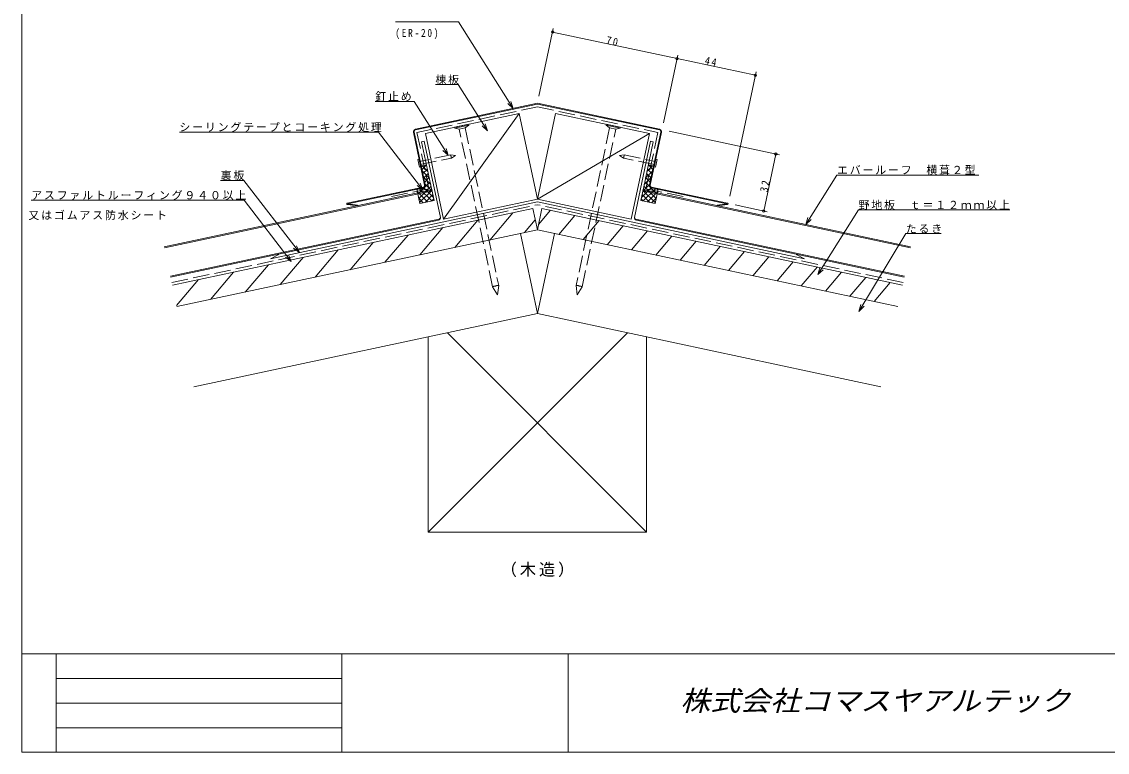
# Model space of a CAD drawing. Units: millimetres, scale not verified. Extents: x -567 to 1761, y -2125 to 401.
# Drawn here: x 627 to 1224, y -401 to 0 of the extents above; entities that cross this region are included whole.
import ezdxf
from ezdxf.enums import TextEntityAlignment as Align

# ---------------------------------------------------------------- set-up
doc = ezdxf.new("R2010")
doc.units = ezdxf.units.MM
doc.header["$LTSCALE"] = 3
doc.linetypes.add('DASHED3', pattern=[4, 3, -1])
doc.layers.add('0-0_0', color=7, linetype='Continuous', lineweight=18)
doc.styles.add('HG丸ｺﾞｼｯｸM-PRO', font='')
doc.styles.add('ＭＳ ゴシック', font='')
doc.styles.get('HG丸ｺﾞｼｯｸM-PRO').set_extended_font_data('HG丸ｺﾞｼｯｸM-PRO')
doc.styles.get('ＭＳ ゴシック').set_extended_font_data('MS Gothic')

msp = doc.modelspace()

# ---------------------------------------------------------------- linework, layer by layer
at = {"layer": '0-0_0'}
for p, q in [((867.034, 0.373), (832.496, 0.373)), ((911.332, -40.537), (919.232, -3.367)), ((918.816, -5.323), (987.286, -19.877)), ((979.802, -55.091), (987.702, -17.921)), ((979.802, -55.091), (987.702, -17.921)), ((987.286, -19.877), (1030.324, -29.025)), ((1016.188, -95.539), (1030.74, -27.069)), ((866.98, -34.157), (854.414, -34.157)), ((842.802, -43.419), (821.344, -43.419)), ((897.116, -47.293), (894.178, -44.579)), ((848.932, -61.011), (900.514, -50.047)), ((900.514, -50.047), (858.92, -108.029)), ((900.514, -50.047), (910.5, -97.053)), ((882.992, -59.527), (880.054, -56.811)), ((823.108, -60.285), (713.67, -60.285)), ((847.49, -91.995), (823.108, -60.285)), ((848.932, -61.011), (858.92, -108.029)), ((982.882, -59.835), (1043.528, -72.725)), ((861.482, -73.017), (858.546, -70.301)), ((974.634, -79.399), (975.55, -75.095)), ((975.55, -75.095), (976.332, -75.261)), ((1041.572, -72.309), (1034.918, -103.609)), ((847.196, -78.761), (850.294, -81.857)), ((847.25, -81.643), (851.058, -85.451)), ((847.554, -83.069), (850.026, -80.597)), ((848.05, -85.401), (850.522, -82.929)), ((969.942, -85.451), (973.748, -81.643)), ((970.478, -82.929), (972.95, -85.401)), ((970.706, -81.857), (973.802, -78.761)), ((970.974, -80.597), (973.446, -83.069)), ((971.47, -78.265), (974.338, -78.873)), ((971.47, -78.265), (973.942, -80.737)), ((749.182, -86.807), (736.358, -86.807)), ((844.768, -94.339), (851.514, -87.593)), ((845.956, -88.301), (847.49, -91.995)), ((848.014, -85.235), (851.822, -89.043)), ((848.546, -87.733), (851.018, -85.261)), ((848.778, -88.827), (852.586, -92.635)), ((968.414, -92.635), (972.222, -88.827)), ((969.176, -89.043), (972.986, -85.235)), ((969.486, -87.593), (976.232, -94.339)), ((969.98, -85.261), (972.454, -87.733)), ((1075.152, -83.843), (1153.206, -83.843)), ((844.2, -91.665), (845.862, -99.491)), ((844.272, -92.007), (844.726, -91.553)), ((847.49, -91.995), (844.314, -89.563)), ((844.488, -93.021), (850.064, -98.597)), ((845.264, -96.673), (852.01, -89.925)), ((845.652, -91.357), (852.396, -98.101)), ((845.76, -99.005), (852.506, -92.259)), ((847.972, -90.849), (853.348, -96.225)), ((848.706, -98.887), (853.002, -94.591)), ((853.688, -97.827), (852.266, -91.125)), ((967.312, -97.827), (968.734, -91.125)), ((967.652, -96.225), (973.026, -90.849)), ((967.998, -94.591), (972.292, -98.887)), ((968.494, -92.259), (975.24, -99.005)), ((968.602, -98.101), (975.348, -91.357)), ((968.988, -89.925), (975.736, -96.673)), ((970.936, -98.597), (976.512, -93.021)), ((976.8, -91.665), (975.136, -99.491)), ((976.274, -91.553), (976.728, -92.007)), ((763.778, -129.821), (910.5, -98.633)), ((845.25, -96.613), (847.732, -99.093)), ((845.862, -99.491), (853.688, -97.827)), ((852.298, -98.123), (853.496, -96.925)), ((910.5, -97.053), (858.92, -108.029)), ((1057.222, -129.821), (910.5, -98.633)), ((975.136, -99.491), (967.312, -97.827)), ((967.504, -96.925), (968.7, -98.123)), ((973.268, -99.093), (975.748, -96.613)), ((1019.12, -100.253), (1036.874, -104.025)), ((709.8, -144.361), (908.004, -102.231)), ((884.266, -119.545), (896.958, -104.579)), ((908.004, -102.231), (910.5, -113.969)), ((912.994, -102.231), (910.5, -113.969)), ((911.132, -110.997), (917.714, -103.235)), ((1111.198, -144.361), (912.994, -102.231)), ((922.23, -116.463), (931.046, -106.067)), ((1057.98, -111.051), (1059.168, -107.231)), ((1087.05, -103.047), (1170.126, -103.047)), ((845.876, -127.705), (858.568, -112.739)), ((865.07, -123.625), (877.764, -108.659)), ((903.46, -115.465), (909.344, -108.527)), ((935.562, -119.295), (944.378, -108.901)), ((948.892, -122.129), (957.708, -111.735)), ((712.296, -156.099), (910.5, -113.969)), ((826.682, -131.785), (839.374, -116.819)), ((1108.704, -156.099), (910.5, -113.969)), ((962.224, -124.963), (971.04, -114.569)), ((975.556, -127.797), (984.37, -117.403)), ((1112.97, -115.895), (1132.44, -115.895)), ((779.66, -126.445), (776.484, -124.013)), ((788.292, -139.945), (800.986, -124.979)), ((807.488, -135.865), (820.18, -120.899)), ((988.886, -130.631), (997.702, -120.237)), ((1002.218, -133.465), (1011.034, -123.069)), ((763.778, -129.821), (768.29, -127.543)), ((769.098, -144.025), (781.79, -129.059)), ((1015.55, -136.297), (1024.364, -125.903)), ((1028.88, -139.131), (1037.696, -128.737)), ((1057.222, -129.821), (1052.71, -127.543)), ((730.71, -152.185), (743.402, -137.219)), ((749.904, -148.105), (762.596, -133.139)), ((1042.212, -141.965), (1051.026, -131.571)), ((1055.542, -144.799), (1064.358, -134.405)), ((1064.634, -138.567), (1065.82, -134.747)), ((1068.874, -147.633), (1077.69, -137.237)), ((712.168, -155.495), (724.206, -141.299)), ((1082.206, -150.465), (1091.02, -140.071)), ((1095.536, -153.299), (1104.352, -142.905)), ((1087.144, -158.745), (1088.252, -154.903)), ((627, -346.95), (1761, -346.95)), ((645.9, -346.95), (645.9, -400.95)), ((802.923, -346.95), (802.923, -400.95)), ((927.46, -346.95), (927.46, -400.95)), ((645.9, -360.45), (802.923, -360.45)), ((645.9, -373.95), (802.923, -373.95)), ((645.9, -387.45), (802.923, -387.45))]:
    msp.add_line(p, q, dxfattribs=at)
at = {"layer": '0-0_0', "color": 4}
for p, q in [((843.398, -58.711), (910.5, -44.449)), ((843.482, -59.103), (910.5, -44.859)), ((977.6, -58.711), (910.5, -44.449)), ((977.518, -59.103), (910.5, -44.859)), ((848.474, -89.325), (842.32, -60.373)), ((842.712, -60.289), (848.866, -89.243)), ((978.288, -60.289), (972.134, -89.243)), ((972.524, -89.325), (978.678, -60.373)), ((847.704, -90.511), (805.974, -99.381)), ((847.788, -90.903), (806.348, -99.711)), ((973.212, -90.903), (1014.652, -99.711)), ((973.296, -90.511), (1015.026, -99.381)), ((811.604, -100.741), (806.006, -100.073)), ((811.652, -100.343), (806.348, -99.711)), ((811.604, -100.741), (811.652, -100.343)), ((1009.396, -100.741), (1014.994, -100.073))]:
    msp.add_line(p, q, dxfattribs=at)
at = {"layer": '0-0_0', "linetype": 'DASHED3'}
for p, q in [((910.5, -46.391), (844.282, -60.467)), ((872.686, -55.963), (864.958, -57.605)), ((885.87, -145.171), (867.47, -58.605)), ((870.796, -57.897), (889.196, -144.463)), ((872.79, -56.451), (872.686, -55.963)), ((935.128, -145.171), (953.528, -58.605)), ((948.21, -56.451), (948.314, -55.963)), ((948.314, -55.963), (956.042, -57.605)), ((956.042, -57.605), (955.938, -58.095)), ((844.282, -60.467), (850.846, -91.343)), ((862.838, -72.729), (845.72, -76.367)), ((846.094, -78.127), (863.212, -74.489)), ((957.788, -74.489), (955.528, -73.089)), ((974.904, -78.127), (957.788, -74.489)), ((850.846, -91.343), (827.842, -96.239)), ((970.154, -91.343), (993.158, -96.239)), ((709.488, -142.893), (910.5, -100.167)), ((1111.51, -142.893), (910.5, -100.167))]:
    msp.add_line(p, q, dxfattribs=at)
at = {"layer": '0-0_0', "color": 3}
for p, q in [((848.31, -65.309), (846.832, -65.577)), ((852.27, -91.159), (846.832, -65.577)), ((857.182, -107.085), (848.31, -65.309)), ((963.812, -107.083), (972.688, -65.309)), ((968.73, -91.159), (974.166, -65.577)), ((972.688, -65.309), (974.166, -65.577)), ((851.482, -92.231), (705.33, -123.329)), ((851.092, -92.825), (705.434, -123.819)), ((969.518, -92.231), (1115.668, -123.329)), ((969.908, -92.825), (1115.564, -123.819)), ((856.368, -108.061), (708.76, -139.469)), ((856.086, -108.633), (708.864, -139.957)), ((964.626, -108.059), (1112.238, -139.469)), ((964.91, -108.631), (1112.134, -139.957))]:
    msp.add_line(p, q, dxfattribs=at)
at = {"layer": '0-0_0', "color": 2}
for p, q in [((919.856, -115.957), (910.5, -159.975)), ((1099.348, -200.115), (910.5, -159.975)), ((959.982, -170.491), (850.5, -279.975)), ((850.5, -279.975), (850.5, -172.727)), ((861.018, -170.491), (970.5, -279.975)), ((970.5, -172.727), (970.5, -279.975)), ((970.5, -279.975), (850.5, -279.975))]:
    msp.add_line(p, q, dxfattribs=at)
at = {"layer": '0-0_0'}
for points in [[(627, 400.95), (1761, 400.95), (1761, -400.95), (627, -400.95)], [(844.668, -75.261), (845.582, -79.565), (846.364, -79.399), (845.45, -75.095)]]:
    msp.add_lwpolyline(points, close=True, dxfattribs=at)
for points in [[(895.93, -43.473), (897.116, -47.293), (867.034, 0.373)], [(881.806, -55.707), (882.992, -59.527), (866.98, -34.157)], [(860.296, -69.197), (861.482, -73.017), (842.802, -43.419)], [(910.5, -97.053), (920.488, -50.049), (972.068, -61.011), (962.078, -108.029)], [(962.078, -108.029), (910.5, -97.053), (972.068, -61.011)], [(976.332, -75.261), (975.418, -79.565), (974.634, -79.399)], [(847.058, -80.737), (849.53, -78.265), (846.662, -78.873)], [(778.124, -122.751), (779.66, -126.445), (749.182, -86.807)], [(1060.918, -108.335), (1057.98, -111.051), (1075.152, -83.843)], [(775.136, -131.346), (749.258, -97.69), (632.2, -97.69)], [(1067.572, -135.851), (1064.634, -138.567), (1087.05, -103.047)], [(1090.026, -155.971), (1087.144, -158.745), (1112.97, -115.895)], [(773.602, -127.652), (775.136, -131.346), (771.96, -128.914)]]:
    msp.add_lwpolyline(points, dxfattribs=at)
at = {"layer": '0-0_0', "linetype": 'DASHED3'}
for points in [[(910.5, -46.391), (976.716, -60.467), (970.154, -91.343)], [(864.958, -57.605), (865.062, -58.095), (872.79, -56.451), (870.796, -57.897)], [(865.062, -58.095), (867.47, -58.605), (870.796, -57.897)], [(955.938, -58.095), (953.528, -58.605), (950.204, -57.897), (931.802, -144.463)], [(955.938, -58.095), (948.21, -56.451), (950.204, -57.897)], [(863.212, -74.489), (865.47, -73.089), (862.838, -72.729)], [(955.528, -73.089), (958.162, -72.729), (975.28, -76.367)], [(889.196, -144.463), (888.574, -149.709), (885.87, -145.171)], [(931.802, -144.463), (932.426, -149.709), (935.128, -145.171)]]:
    msp.add_lwpolyline(points, dxfattribs=at)
at = {"layer": '0-0_0', "color": 4}
msp.add_lwpolyline([(1009.396, -100.741), (1009.348, -100.343), (1014.652, -99.711)], dxfattribs=at)
at = {"layer": '0-0_0', "color": 2}
msp.add_lwpolyline([(721.652, -200.115), (910.5, -159.975), (901.144, -115.957)], dxfattribs=at)
at = {"layer": '0-0_0'}
for centre in [(918.816, -5.323), (987.286, -19.877), (987.286, -19.877), (1030.324, -29.025), (1041.572, -72.309), (1034.918, -103.609)]:
    msp.add_circle(centre, 0.668, dxfattribs=at)
at = {"layer": '0-0_0', "color": 4}
for centre, radius, start, end in [((843.69, -60.081), 1.4, 102, 192), ((843.69, -60.081), 1, 102, 192), ((977.31, -60.081), 1, 348, 78), ((977.31, -60.081), 1.4, 348, 78), ((847.496, -89.533), 1, 282, 12), ((847.496, -89.533), 1.4, 282, 12), ((973.502, -89.533), 1.4, 168, 258), ((973.502, -89.533), 1, 168, 258), ((806.046, -99.725), 0.352, 102, 263.20007), ((1014.952, -99.725), 0.352, 276.7999, 78)]:
    msp.add_arc(centre, radius, start, end, dxfattribs=at)
at = {"layer": '0-0_0', "linetype": 'DASHED3'}
for centre, radius, start, end in [((863.804, -72.983), 1, 165.2563, 218.74368), ((863.992, -73.863), 1, 165.2563, 218.74368), ((957.008, -73.863), 1, 321.25629, 14.74368), ((957.194, -72.983), 1, 321.25629, 14.74368), ((887.33, -147.161), 2.354, 85.00917, 126.49413), ((888.674, -146.875), 2.354, 77.50586, 118.99081), ((932.326, -146.875), 2.354, 61.00917, 102.49413), ((933.67, -147.161), 2.354, 53.50586, 94.99081)]:
    msp.add_arc(centre, radius, start, end, dxfattribs=at)
at = {"layer": '0-0_0', "color": 3}
for centre, radius, start, end in [((850.778, -91.359), 1.5, 282.01239, 12), ((851.274, -91.253), 1, 282, 7.30075), ((970.22, -91.359), 1.5, 168, 257.98761), ((969.726, -91.253), 1, 172.69923, 258), ((855.794, -107.263), 1.4, 282, 7.30075), ((856.16, -107.083), 1, 282.01233, 11.99025), ((965.2, -107.261), 1.4, 172.69923, 258), ((964.834, -107.081), 1, 168.00374, 257.98767)]:
    msp.add_arc(centre, radius, start, end, dxfattribs=at)

# ---------------------------------------------------------------- texts
at = {"layer": '0-0_0', "color": 3, "style": 'HG丸ｺﾞｼｯｸM-PRO', "oblique": 15, "width": 1.1}
msp.add_text('株式会社コマスヤアルテック', height=11, dxfattribs=at).set_placement((988.993, -381.45), align=Align.BOTTOM_LEFT)
at = {"layer": '0-0_0', "attachment_point": 7, "style": 'ＭＳ ゴシック'}
for s, insert, char_height in [('\\T1.39;\\W0.85;(ER-20)', (832.355, -9.155), 4.399), ('\\T1.17;棟板', (854.414, -34.157), 4.399), ('\\T1.17;釘止め', (821.344, -43.419), 4.399), ('\\T1.17;シーリングテープとコーキング処理', (713.67, -60.285), 4.399), ('\\T1.17;裏板', (736.358, -86.807), 4.399), ('\\T1.17;エバールーフ\u3000横葺２型', (1075.152, -83.843), 4.399), ('\\T1.17;アスファルトルーフィング９４０以上', (632.2, -97.69), 4.399), ('\\T1.17;野地板\u3000ｔ＝１２ｍｍ以上', (1087.05, -103.047), 4.399), ('\\T1.17;又はゴムアス防水シート', (630.672, -108.666), 4.399), ('\\T1.17;たるき', (1112.97, -115.895), 4.399), ('\\T1.17;（木造）', (890.25, -304.706), 6.598)]:
    msp.add_mtext(s, dxfattribs=dict(at, insert=insert, char_height=char_height))
at = {"layer": '0-0_0', "char_height": 4.399, "attachment_point": 7, "style": 'ＭＳ ゴシック'}
for s, insert, rotation in [('\\T1.36;\\W0.9;70', (948.015, -11.791), 347.995), ('\\T1.36;\\W0.9;44', (1002.237, -22.943), 347.995), ('\\T1.36;\\W0.9;32', (1037.042, -93.576), 78.012)]:
    msp.add_mtext(s, dxfattribs=dict(at, insert=insert, rotation=rotation))

doc.saveas('drawing.dxf')
